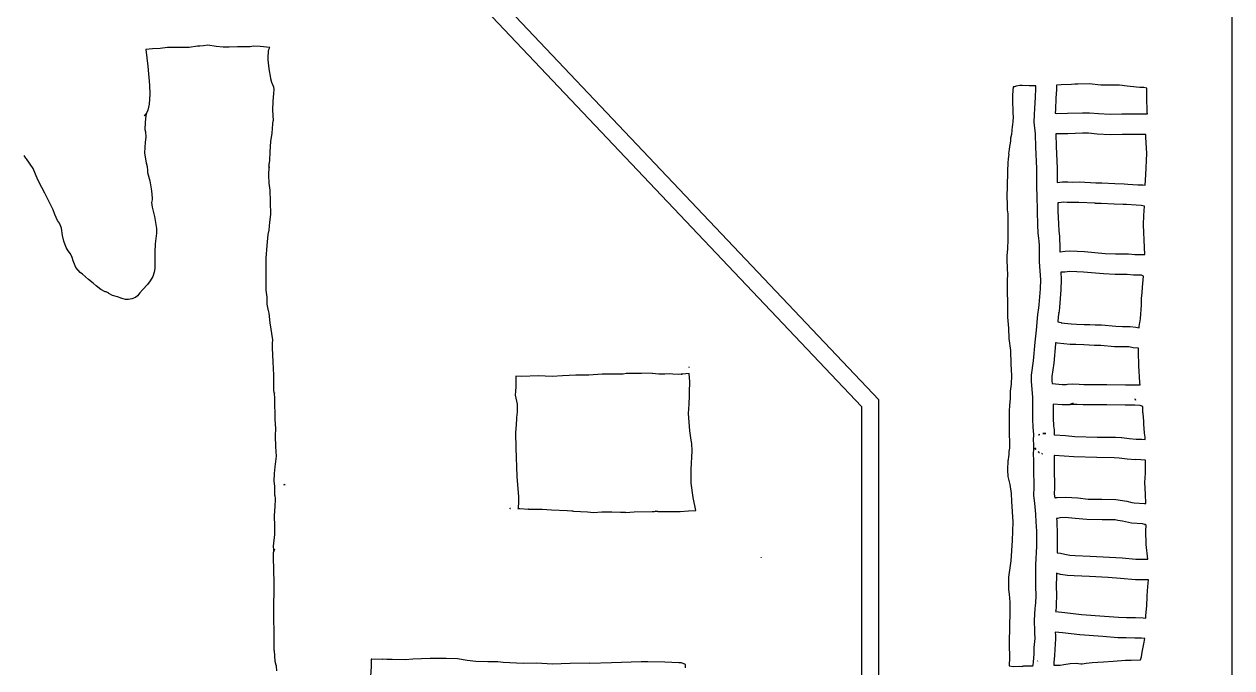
# Model space of a CAD drawing. Extents: x -1 to 629, y 2 to 3679.
# Drawn here: x 346.7 to 628.8, y 2002.9 to 2153.2 of the extents above; entities that cross this region are included whole.
import ezdxf

# ---------------------------------------------------------------- set-up
doc = ezdxf.new("R2010")
doc.units = 0

msp = doc.modelspace()

# ---------------------------------------------------------------- linework, layer by layer
at = {"layer": 'Calque 1'}
for p, q in [((258.504, 2363.48), (542.329, 2063.93)), ((546.329, 2065.53), (350.123, 2272.6)), ((628.826, 2272.6), (628.826, 1874.48)), ((376.684, 2147.48), (375.13884, 2147.297438)), ((375.139, 2147.3), (375.594083, 2143.40534)), ((378.454, 2147.55), (376.68394, 2147.481208)), ((380.227, 2147.76), (378.45429, 2147.543042)), ((385.288, 2147.81), (380.22653, 2147.759729)), ((387.172, 2148.08), (385.28817, 2147.812771)), ((387.5, 2148.08), (387.172, 2148.08)), ((387.757, 2148.1), (387.500354, 2148.084125)), ((388.572, 2148.18), (387.757084, 2148.092688)), ((389.62, 2148.32), (388.57225, 2148.182417)), ((391.572, 2148.05), (389.61938, 2148.317229)), ((393.168, 2147.91), (391.57256, 2148.050229)), ((394.596, 2147.89), (393.16725, 2147.911167)), ((396.573, 2147.95), (394.59656, 2147.894438)), ((399.523, 2147.96), (396.5729, 2147.949417)), ((400.29, 2148.09), (399.522709, 2147.957708)), ((401.827, 2148.06), (400.28977, 2148.094396)), ((404.058, 2147.78), (401.82757, 2148.055166)), ((403.746, 2146.44), (403.8095, 2146.971812)), ((403.809, 2146.97), (403.891021, 2147.348354)), ((403.891, 2147.35), (404.057687, 2147.786562)), ((403.732, 2145.22), (403.697604, 2145.667145)), ((403.698, 2145.66), (403.708583, 2145.927229)), ((403.939, 2142.78), (403.708813, 2144.93106)), ((403.709, 2145.93), (403.746042, 2146.435354)), ((403.709, 2144.93), (403.732813, 2145.218395)), ((403.709, 2144.93), (403.709, 2144.93)), ((375.594, 2143.4), (376.017333, 2139.01057)), ((404.344, 2140.65), (403.939188, 2142.77989)), ((376.017, 2139.01), (376.072562, 2136.9145)), ((404.542, 2139.62), (404.335625, 2140.474603)), ((404.336, 2140.47), (404.343937, 2140.641979)), ((405.008, 2138.55), (404.542334, 2139.62156)), ((405.077, 2137.98), (405.008208, 2138.548853)), ((577.741, 2138.6), (577.68, 2137.77)), ((578.019, 2138.62), (577.741, 2138.6)), ((578.23, 2138.67), (578.019, 2138.62)), ((578.278, 2138.69), (578.23, 2138.67)), ((578.426, 2138.73), (578.278, 2138.69)), ((579.265, 2138.95), (578.426, 2138.73)), ((579.842, 2138.94), (579.265, 2138.95)), ((579.852, 2138.94), (579.842, 2138.94)), ((579.855, 2138.94), (579.852, 2138.94)), ((579.852, 2138.94), (579.852, 2138.94)), ((579.852, 2138.94), (579.852, 2138.94)), ((579.852, 2138.94), (579.852, 2138.94)), ((581.506, 2138.87), (579.855, 2138.94)), ((579.855, 2138.94), (579.855, 2138.94)), ((583.046, 2138.84), (581.506, 2138.87)), ((583.056, 2138.19), (583.046, 2138.84)), ((588.941, 2139.05), (587.829, 2138.99)), ((587.829, 2138.99), (587.84, 2137.99)), ((591.354, 2139.13), (588.941, 2139.05)), ((592.142, 2139.2), (591.354, 2139.12)), ((591.354, 2139.12), (591.354, 2139.13)), ((591.354, 2139.13), (591.354, 2139.13)), ((592.88, 2139.21), (592.142, 2139.2)), ((592.883, 2139.21), (592.88, 2139.21)), ((592.88, 2139.21), (592.88, 2139.21)), ((592.88, 2139.21), (592.88, 2139.21)), ((592.88, 2139.21), (592.88, 2139.21)), ((592.88, 2139.21), (592.88, 2139.21)), ((592.88, 2139.21), (592.88, 2139.21)), ((592.88, 2139.21), (592.88, 2139.21)), ((592.88, 2139.21), (592.88, 2139.21)), ((592.886, 2139.21), (592.883, 2139.21)), ((592.883, 2139.21), (592.883, 2139.21)), ((592.883, 2139.21), (592.883, 2139.21)), ((592.883, 2139.21), (592.883, 2139.21)), ((595.531, 2139.28), (592.886, 2139.21)), ((592.886, 2139.21), (592.886, 2139.21)), ((592.886, 2139.21), (592.886, 2139.21)), ((592.886, 2139.21), (592.886, 2139.21)), ((598.182, 2139.02), (595.531, 2139.28)), ((602.598, 2139.04), (598.182, 2139.02)), ((602.596, 2139.03), (602.598, 2139.04)), ((604.392, 2138.8), (602.596, 2139.03)), ((605.054, 2138.66), (604.392, 2138.8)), ((607.334, 2138.48), (605.054, 2138.66)), ((376.073, 2136.92), (375.890438, 2134.53082)), ((404.862, 2135.24), (405.063083, 2137.05239)), ((405.063, 2137.05), (405.076229, 2137.978686)), ((577.68, 2137.77), (577.601, 2136.61)), ((577.601, 2136.61), (577.601, 2136.61)), ((577.601, 2136.61), (577.601, 2135.75)), ((577.601, 2135.75), (577.601, 2134.63)), ((582.818, 2133.59), (582.929, 2136.22)), ((582.929, 2136.22), (583.056, 2138.19)), ((587.71, 2135.96), (587.599, 2133.32)), ((587.84, 2137.99), (587.71, 2135.96)), ((607.861, 2138.47), (607.334, 2138.48)), ((607.334, 2138.48), (607.334, 2138.48)), ((607.334, 2138.48), (607.334, 2138.48)), ((607.334, 2138.48), (607.334, 2138.48)), ((607.334, 2138.48), (607.334, 2138.48)), ((608.25, 2138.45), (607.861, 2138.47)), ((608.983, 2138.31), (608.25, 2138.45)), ((608.956, 2136.28), (608.983, 2138.31)), ((609.07, 2132.68), (608.956, 2136.28)), ((375.61, 2133.19), (375.303084, 2132.47298)), ((375.89, 2134.53), (375.609542, 2133.19121)), ((404.809, 2133.18), (404.861917, 2135.23581)), ((404.936, 2130.75), (404.809, 2133.18152)), ((577.601, 2134.63), (577.619, 2134.44)), ((577.619, 2134.44), (577.664, 2133.79)), ((577.664, 2133.79), (577.672, 2132.46)), ((582.704, 2132.15), (582.818, 2133.59)), ((587.599, 2133.32), (587.538, 2132.44)), ((374.737, 2131.84), (374.715833, 2131.816188)), ((374.716, 2131.81), (374.734521, 2131.828521)), ((374.716, 2131.81), (374.716, 2131.81)), ((374.734, 2131.83), (374.736646, 2131.835292)), ((375.12, 2132.29), (374.736355, 2131.837563)), ((374.737, 2131.84), (375.091541, 2132.236875)), ((374.941, 2130.29), (374.930417, 2128.67604)), ((375.155, 2131.92), (374.940688, 2130.29017)), ((375.091, 2132.24), (375.120104, 2132.295562)), ((375.12, 2132.29), (375.12, 2132.29)), ((375.271, 2132.43), (375.154583, 2131.911417)), ((375.303, 2132.47), (375.27125, 2132.432958)), ((404.78, 2129.97), (404.893771, 2130.663207)), ((404.894, 2130.67), (404.936333, 2130.754667)), ((577.701, 2130.43), (577.609, 2129.83)), ((577.672, 2132.46), (577.749, 2131.62)), ((577.749, 2131.62), (577.701, 2130.43)), ((582.683, 2130.36), (582.704, 2132.15)), ((582.966, 2127.63), (582.683, 2130.36)), ((587.538, 2132.44), (587.943, 2132.42)), ((587.943, 2132.42), (590.412, 2132.45)), ((590.412, 2132.45), (593.92, 2132.55)), ((593.92, 2132.55), (595.566, 2132.55)), ((595.566, 2132.55), (595.568, 2132.55)), ((595.568, 2132.55), (597.714, 2132.35)), ((597.714, 2132.35), (600.416, 2132.22)), ((600.413, 2132.22), (603.098, 2132.29)), ((600.416, 2132.22), (600.413, 2132.22)), ((603.098, 2132.29), (605.408, 2132.28)), ((605.408, 2132.28), (607.903, 2132.27)), ((607.903, 2132.27), (607.906, 2132.27)), ((607.906, 2132.27), (609.097, 2132.32)), ((609.097, 2132.32), (609.07, 2132.68)), ((374.93, 2128.67), (375.043771, 2128.109084)), ((375.044, 2128.11), (375.128667, 2126.83471)), ((404.32, 2125.84), (404.626916, 2127.82702)), ((404.627, 2127.82), (404.780458, 2129.96841)), ((577.331, 2127.45), (577.148, 2126.64)), ((577.532, 2129.34), (577.331, 2127.45)), ((577.574, 2129.72), (577.532, 2129.34)), ((577.609, 2129.83), (577.574, 2129.72)), ((583.003, 2124.53), (582.966, 2127.63)), ((588.083, 2127.64), (587.745, 2127.63)), ((587.745, 2127.63), (587.745, 2127.63)), ((587.745, 2127.63), (587.784, 2124.66)), ((590.515, 2127.66), (588.083, 2127.64)), ((588.083, 2127.64), (588.083, 2127.64)), ((593.962, 2127.76), (590.515, 2127.66)), ((595.309, 2127.76), (593.962, 2127.76)), ((593.962, 2127.76), (593.962, 2127.76)), ((593.962, 2127.76), (593.962, 2127.76)), ((597.331, 2127.58), (595.309, 2127.77)), ((595.309, 2127.77), (595.309, 2127.76)), ((600.376, 2127.43), (597.331, 2127.58)), ((603.18, 2127.5), (600.376, 2127.43)), ((605.345, 2127.49), (603.18, 2127.5)), ((608.001, 2127.48), (605.345, 2127.49)), ((608.763, 2127.48), (608.001, 2127.48)), ((608.001, 2127.48), (608.001, 2127.48)), ((608.753, 2126.89), (608.763, 2127.48)), ((374.967, 2125.72), (374.787084, 2123.23027)), ((375.128, 2126.84), (374.966604, 2125.72081)), ((404.172, 2123.46), (404.320166, 2125.8386)), ((576.894, 2124.68), (576.794, 2123.94)), ((576.902, 2124.71), (576.894, 2124.68)), ((576.979, 2125.07), (576.902, 2124.71)), ((577.095, 2125.96), (576.979, 2125.07)), ((577.148, 2126.64), (577.095, 2125.96)), ((583.265, 2119.57), (583.003, 2124.53)), ((587.784, 2124.66), (588.049, 2119.64)), ((608.988, 2123.02), (608.753, 2126.89)), ((347.128, 2121.92), (346.702021, 2122.594687)), ((347.244, 2121.82), (347.127583, 2121.928479)), ((348.834, 2119.51), (347.24386, 2121.81716)), ((374.787, 2123.23), (375.15477, 2121.28267)), ((404.095, 2121.42), (404.171729, 2123.46258)), ((576.606, 2121.77), (576.481, 2120.88)), ((576.566, 2122.23), (576.566, 2122.23)), ((576.566, 2122.23), (576.566, 2122.23)), ((576.566, 2122.23), (576.566, 2122.23)), ((576.566, 2122.23), (576.566, 2122.23)), ((576.566, 2122.23), (576.566, 2122.23)), ((576.566, 2122.23), (576.566, 2122.23)), ((576.566, 2122.23), (576.566, 2122.23)), ((576.577, 2122.24), (576.577, 2122.24)), ((576.577, 2122.24), (576.577, 2122.24)), ((576.577, 2122.24), (576.577, 2122.24)), ((576.577, 2122.24), (576.577, 2122.24)), ((576.587, 2122.26), (576.587, 2122.26)), ((576.587, 2122.26), (576.587, 2122.26)), ((576.587, 2122.26), (576.587, 2122.26)), ((576.698, 2122.87), (576.606, 2121.77)), ((576.794, 2123.94), (576.688, 2123.03)), ((576.688, 2123.03), (576.698, 2122.87)), ((608.718, 2118.06), (608.988, 2123.02)), ((349.887, 2116.87), (348.83396, 2119.50525)), ((375.155, 2121.28), (375.226437, 2120.867251)), ((375.226, 2120.87), (375.432375, 2120.007459)), ((375.433, 2120), (375.541479, 2119.052793)), ((375.541, 2119.06), (375.511896, 2118.726625)), ((403.873, 2117.98), (403.90475, 2119.92469)), ((403.904, 2120.08), (403.896063, 2120.072063)), ((403.897, 2120.07), (403.918167, 2120.339875)), ((403.904, 2119.93), (403.904, 2120.08)), ((403.912, 2119.84), (403.914646, 2119.842646)), ((403.936, 2119.69), (403.912187, 2119.843458)), ((403.915, 2119.84), (403.915, 2119.81)), ((403.915, 2119.81), (403.936167, 2119.690938)), ((403.918, 2120.34), (403.976208, 2120.670729)), ((403.936, 2119.69), (403.936, 2119.69)), ((403.976, 2120.67), (404.047437, 2120.831396)), ((404.047, 2120.83), (404.094625, 2121.414728)), ((576.405, 2118.95), (576.309, 2115.24)), ((576.481, 2120.88), (576.405, 2118.95)), ((583.249, 2114.9), (583.265, 2119.57)), ((588.049, 2119.64), (588.03, 2116.31)), ((350.805, 2115.11), (349.886897, 2116.87741)), ((375.512, 2118.72), (375.546396, 2118.582417)), ((375.546, 2118.59), (376.048708, 2116.65325)), ((376.049, 2116.65), (376.464395, 2114.3005)), ((403.976, 2116.09), (403.872813, 2117.98177)), ((404.177, 2114.51), (403.975917, 2116.08956)), ((588.03, 2116.31), (589.229, 2116.46)), ((589.229, 2116.46), (589.229, 2116.46)), ((589.229, 2116.46), (590.496, 2116.4)), ((590.496, 2116.4), (591.695, 2116.38)), ((591.695, 2116.38), (593.235, 2116.4)), ((593.235, 2116.4), (597.045, 2116.2)), ((597.045, 2116.2), (598.484, 2116.17)), ((598.484, 2116.17), (601.522, 2116.01)), ((601.522, 2116.01), (603.662, 2115.97)), ((603.662, 2115.97), (604.509, 2115.9)), ((608.594, 2115.62), (608.718, 2118.06)), ((351.57, 2113.81), (350.805355, 2115.1091)), ((353.501, 2109.89), (351.56954, 2113.80583)), ((376.465, 2114.3), (376.599937, 2112.59873)), ((404.238, 2111.87), (404.177146, 2114.51583)), ((576.309, 2115.24), (576.235, 2113.18)), ((576.235, 2113.18), (576.246, 2113.18)), ((576.246, 2113.18), (576.256, 2112.58)), ((583.337, 2113.38), (583.249, 2114.9)), ((583.387, 2109.47), (583.337, 2113.38)), ((604.509, 2115.9), (604.509, 2115.9)), ((604.509, 2115.9), (606.882, 2115.74)), ((606.882, 2115.74), (608.049, 2115.69)), ((608.049, 2115.69), (608.591, 2115.62)), ((608.591, 2115.62), (608.594, 2115.62)), ((376.589, 2112.2), (376.456708, 2111.631147)), ((376.457, 2111.63), (376.607812, 2110.54521)), ((376.6, 2112.6), (376.589417, 2112.203125)), ((376.607, 2110.55), (377.125583, 2108.2984)), ((404.338, 2108.76), (404.237458, 2111.86356)), ((576.256, 2112.58), (576.323, 2111.57)), ((576.323, 2111.57), (576.346, 2110.67)), ((576.346, 2110.67), (576.333, 2110.53)), ((576.333, 2110.53), (576.378, 2109.88)), ((588.443, 2111.52), (588.142, 2111.49)), ((588.142, 2111.49), (588.142, 2111.49)), ((588.142, 2111.49), (588.165, 2109.61)), ((589.464, 2111.67), (588.443, 2111.52)), ((590.34, 2111.61), (589.464, 2111.67)), ((591.695, 2111.58), (590.34, 2111.61)), ((590.34, 2111.61), (590.34, 2111.61)), ((593.095, 2111.61), (591.695, 2111.58)), ((596.886, 2111.41), (593.095, 2111.61)), ((596.886, 2111.4), (596.886, 2111.41)), ((598.32, 2111.38), (596.886, 2111.4)), ((601.305, 2111.21), (598.32, 2111.38)), ((603.45, 2111.17), (601.305, 2111.21)), ((604.183, 2111.11), (603.45, 2111.17)), ((603.45, 2111.17), (603.45, 2111.17)), ((606.488, 2110.97), (604.183, 2111.11)), ((604.183, 2111.11), (604.183, 2111.11)), ((607.649, 2110.91), (606.488, 2110.97)), ((608.446, 2110.78), (607.649, 2110.91)), ((608.242, 2108.57), (608.446, 2110.78)), ((353.84, 2108.81), (353.501334, 2109.8895)), ((354.47, 2107.39), (353.840292, 2108.81081)), ((377.126, 2108.3), (377.596958, 2105.55627)), ((404.098, 2106.99), (404.338771, 2108.76271)), ((576.378, 2109.88), (576.458, 2108.96)), ((576.458, 2108.96), (576.495, 2105.4)), ((583.533, 2106.4), (583.387, 2109.47)), ((588.165, 2109.61), (588.308, 2106.65)), ((608.213, 2106.39), (608.242, 2108.57)), ((354.967, 2106.78), (354.469584, 2107.391187)), ((355.42, 2105.57), (354.967563, 2106.77914)), ((355.658, 2103.87), (355.419875, 2105.57391)), ((377.597, 2105.55), (377.623458, 2104.43081)), ((403.711, 2104.16), (403.946479, 2105.112499)), ((403.947, 2105.11), (404.097812, 2106.99119)), ((576.495, 2105.4), (576.495, 2102.99)), ((583.609, 2104.45), (583.533, 2106.4)), ((588.308, 2106.65), (588.372, 2104.88)), ((588.372, 2104.88), (588.53, 2103.77)), ((608.387, 2101.08), (608.213, 2106.39)), ((355.936, 2102.6), (355.658188, 2103.86471)), ((356.528, 2101.13), (355.935334, 2102.59844)), ((377.303, 2101.93), (377.194521, 2099.99854)), ((377.623, 2104.43), (377.302855, 2101.93498)), ((377.623, 2104.43), (377.623, 2104.43)), ((403.494, 2101.57), (403.710958, 2104.15498)), ((576.495, 2102.99), (576.394, 2100.76)), ((583.609, 2104.44), (583.609, 2104.45)), ((583.773, 2103.28), (583.609, 2104.44)), ((583.808, 2102.48), (583.773, 2103.28)), ((583.874, 2101.62), (583.808, 2102.48)), ((588.53, 2103.77), (588.581, 2102.78)), ((588.581, 2102.78), (588.652, 2101.82)), ((356.967, 2100.32), (356.527792, 2101.129624)), ((357.499, 2099.6), (356.967188, 2100.319666)), ((357.883, 2098.76), (357.499355, 2099.609311)), ((377.195, 2100), (377.253208, 2097.73252)), ((403.275, 2098.58), (403.494604, 2101.56714)), ((576.394, 2100.76), (576.256, 2099.11)), ((576.256, 2099.11), (576.299, 2098.03)), ((583.908, 2097.78), (583.874, 2101.62)), ((588.652, 2101.82), (588.665, 2100.03)), ((588.665, 2100.03), (588.716, 2100.05)), ((588.716, 2100.05), (589.885, 2100.23)), ((589.885, 2100.23), (590.943, 2100.28)), ((590.943, 2100.28), (592.703, 2100.21)), ((592.703, 2100.21), (594.391, 2100.17)), ((594.391, 2100.17), (594.391, 2100.18)), ((594.391, 2100.18), (599.241, 2099.72)), ((599.241, 2099.72), (601.614, 2099.62)), ((601.614, 2099.62), (604.659, 2099.6)), ((604.659, 2099.6), (606.168, 2099.44)), ((606.168, 2099.44), (606.321, 2099.44)), ((606.316, 2099.43), (608.345, 2099.48)), ((606.321, 2099.44), (606.316, 2099.43)), ((608.345, 2099.48), (608.345, 2099.48)), ((608.345, 2099.48), (608.348, 2099.48)), ((608.348, 2099.48), (608.501, 2099.48)), ((608.501, 2099.48), (608.387, 2101.08)), ((358.113, 2097.95), (357.882813, 2098.751686)), ((358.793, 2096.45), (358.113022, 2097.95283)), ((359.754, 2095.28), (358.793564, 2096.44946)), ((377.253, 2097.73), (377.229187, 2096.16631)), ((403.248, 2091.11), (403.274458, 2098.57918)), ((576.299, 2098.03), (576.309, 2096.45)), ((576.309, 2096.45), (576.394, 2094.53)), ((584.194, 2093.58), (583.908, 2097.78)), ((360.317, 2094.84), (359.753438, 2095.284499)), ((361.719, 2093.64), (360.31671, 2094.83327)), ((362.815, 2092.76), (361.71963, 2093.638416)), ((376.74, 2094.36), (376.142042, 2093.29902)), ((377.076, 2095.3), (376.73998, 2094.358085)), ((377.229, 2096.17), (377.075542, 2095.304814)), ((576.341, 2093.68), (576.331, 2090.9)), ((576.394, 2094.53), (576.341, 2093.68)), ((584.12, 2091.42), (584.194, 2093.58)), ((589.774, 2095.37), (588.882, 2095.34)), ((588.882, 2095.34), (588.975, 2093.61)), ((588.975, 2093.61), (588.896, 2091.23)), ((590.936, 2095.46), (589.774, 2095.37)), ((592.589, 2095.42), (590.936, 2095.46)), ((592.592, 2095.41), (592.589, 2095.42)), ((594.134, 2095.37), (592.592, 2095.41)), ((598.857, 2094.92), (594.134, 2095.37)), ((601.553, 2094.81), (598.857, 2094.92)), ((604.376, 2094.8), (601.553, 2094.81)), ((605.842, 2094.65), (604.376, 2094.81)), ((604.376, 2094.81), (604.376, 2094.8)), ((607.718, 2094.67), (605.842, 2094.65)), ((605.842, 2094.65), (605.842, 2094.65)), ((608.205, 2094.43), (607.718, 2094.67)), ((607.967, 2091.8), (608.205, 2094.43)), ((363.5, 2092.11), (362.81473, 2092.766166)), ((364.63, 2091.26), (363.50023, 2092.111957)), ((365.611, 2090.78), (364.629397, 2091.258895)), ((365.887, 2090.72), (365.611834, 2090.778208)), ((366.49, 2090.41), (365.886751, 2090.722208)), ((374.396, 2091.28), (373.721313, 2090.470376)), ((375.496, 2092.46), (374.39533, 2091.27731)), ((376.142, 2093.3), (375.496417, 2092.45598)), ((403.436, 2089.49), (403.248146, 2091.10925)), ((576.331, 2090.9), (576.444, 2088.16)), ((583.831, 2087.73), (584.12, 2091.42)), ((588.896, 2091.23), (588.573, 2087.13)), ((607.874, 2090.47), (607.967, 2091.8)), ((366.381, 2090.45), (366.489479, 2090.410313)), ((366.477, 2090.34), (366.38175, 2090.443187)), ((367.355, 2089.88), (366.476584, 2090.34302)), ((368.527, 2089.56), (367.3549, 2089.8775)), ((369.326, 2089.24), (368.526959, 2089.565437)), ((370.363, 2088.96), (369.32583, 2089.240458)), ((371.062, 2088.94), (370.363501, 2088.961167)), ((371.869, 2089.1), (371.062022, 2088.94125)), ((372.731, 2089.45), (371.868459, 2089.092813)), ((373.218, 2089.81), (372.731167, 2089.452813)), ((373.721, 2090.47), (373.218292, 2089.813834)), ((403.489, 2087.84), (403.436083, 2089.49364)), ((403.748, 2086.34), (403.488709, 2087.83754)), ((576.444, 2088.16), (576.397, 2084.85)), ((583.736, 2087.02), (583.831, 2087.73)), ((607.689, 2087.62), (607.742, 2089.16)), ((607.742, 2089.16), (607.874, 2090.47)), ((403.955, 2085.74), (403.748625, 2086.343249)), ((404.14, 2083.5), (403.954792, 2085.74366)), ((583.162, 2081.79), (583.527, 2085.42)), ((583.527, 2085.42), (583.736, 2087.02)), ((588.282, 2084.92), (588.16, 2083.73)), ((588.388, 2085.88), (588.282, 2084.92)), ((588.451, 2086.26), (588.377, 2085.89)), ((588.377, 2085.89), (588.396, 2085.96)), ((588.396, 2085.96), (588.388, 2085.88)), ((588.573, 2087.13), (588.451, 2086.26)), ((607.493, 2084.48), (607.689, 2087.62)), ((404.77, 2079.51), (404.140292, 2083.49727)), ((576.397, 2084.85), (576.672, 2082.28)), ((576.672, 2082.28), (576.762, 2079.81)), ((588.16, 2083.73), (588.938, 2083.59)), ((589.031, 2083.53), (588.925, 2083.52)), ((588.925, 2083.52), (591.28, 2083.24)), ((588.938, 2083.59), (589.031, 2083.53)), ((591.28, 2083.24), (591.282, 2083.24)), ((591.282, 2083.24), (592.547, 2083.21)), ((592.547, 2083.21), (594.359, 2083.13)), ((594.359, 2083.13), (594.359, 2083.13)), ((594.359, 2083.13), (595.685, 2083.12)), ((595.685, 2083.12), (595.685, 2083.12)), ((595.685, 2083.12), (596.912, 2083.03)), ((596.912, 2083.03), (596.912, 2083.04)), ((596.912, 2083.04), (598.399, 2083.01)), ((598.399, 2083.01), (601.757, 2082.69)), ((601.757, 2082.69), (603.3, 2082.68)), ((603.3, 2082.68), (605.078, 2082.65)), ((605.078, 2082.65), (606.363, 2082.46)), ((606.363, 2082.46), (607.141, 2082.37)), ((607.141, 2082.37), (607.168, 2082.62)), ((607.141, 2082.37), (607.141, 2082.37)), ((607.168, 2082.62), (607.34, 2083.6)), ((607.34, 2083.6), (607.427, 2083.87)), ((607.427, 2083.87), (607.493, 2084.48)), ((404.754, 2078.69), (404.769875, 2079.512853)), ((576.762, 2079.81), (577.095, 2077.03)), ((582.86, 2079.02), (583.162, 2081.79)), ((404.836, 2074.41), (404.716938, 2077.66702)), ((404.717, 2077.67), (404.754042, 2078.68864)), ((577.095, 2077.03), (577.225, 2073.85)), ((582.482, 2074.62), (582.86, 2079.02)), ((587.62, 2078.6), (587.234, 2074.1)), ((587.644, 2078.82), (587.62, 2078.6)), ((587.755, 2078.85), (587.644, 2078.82)), ((588.067, 2078.79), (587.755, 2078.85)), ((591.052, 2078.45), (588.067, 2078.79)), ((592.372, 2078.42), (591.052, 2078.45)), ((592.372, 2078.41), (592.372, 2078.42)), ((594.216, 2078.33), (592.372, 2078.41)), ((595.508, 2078.32), (594.216, 2078.33)), ((596.711, 2078.24), (595.508, 2078.32)), ((595.508, 2078.32), (595.508, 2078.32)), ((598.201, 2078.21), (596.711, 2078.24)), ((596.711, 2078.24), (596.711, 2078.24)), ((601.424, 2077.9), (598.201, 2078.21)), ((603.302, 2077.88), (601.424, 2077.9)), ((604.723, 2077.86), (603.302, 2077.88)), ((605.747, 2077.7), (604.723, 2077.86)), ((607.009, 2077.56), (605.747, 2077.7)), ((605.747, 2077.7), (605.747, 2077.7)), ((607.041, 2076.72), (607.009, 2077.56)), ((607.059, 2073.43), (607.041, 2076.72)), ((405.058, 2071.3), (404.83575, 2074.4062)), ((577.225, 2073.85), (577.378, 2071.19)), ((582.032, 2071.3), (582.482, 2074.62)), ((587.234, 2074.1), (586.8, 2070.96)), ((405, 2069.92), (405.058208, 2071.30641)), ((461.597, 2071.06), (461.530854, 2069.87202)), ((462.989, 2070.98), (461.59729, 2071.059375)), ((466.785, 2071.09), (462.98823, 2070.976229)), ((470.034, 2070.99), (466.78492, 2071.095833)), ((472.474, 2071.1), (470.03454, 2070.991521)), ((475.559, 2071.25), (472.47396, 2071.096542)), ((476.519, 2071.32), (475.558564, 2071.248563)), ((478.602, 2071.32), (476.519, 2071.32)), ((481.742, 2071.55), (478.6014, 2071.319813)), ((484.676, 2071.49), (481.74177, 2071.550854)), ((486.629, 2071.55), (484.67638, 2071.491792)), ((487.333, 2071.65), (486.629209, 2071.552104)), ((488.214, 2071.65), (487.333, 2071.65)), ((490.881, 2071.64), (488.214, 2071.647937)), ((493.413, 2071.71), (490.88094, 2071.635917)), ((495, 2071.55), (493.4125, 2071.703458)), ((493.413, 2071.7), (493.413, 2071.71)), ((496.379, 2071.51), (495.00052, 2071.547042)), ((497.466, 2071.59), (496.37856, 2071.510625)), ((498.276, 2071.48), (497.466376, 2071.585833)), ((499.657, 2071.43), (498.27588, 2071.485562)), ((500.313, 2071.48), (499.656834, 2071.424438)), ((500.21, 2071.54), (500.199, 2071.54)), ((500.199, 2071.54), (500.213, 2071.54)), ((500.213, 2071.54), (500.21, 2071.54)), ((500.213, 2071.54), (500.213, 2071.54)), ((500.281, 2071.55), (500.2175, 2071.542063)), ((500.218, 2071.54), (500.358229, 2071.547937)), ((500.35, 2071.55), (500.281, 2071.55)), ((500.594, 2071.54), (500.313542, 2071.487083)), ((500.358, 2071.55), (500.348, 2071.55)), ((500.348, 2071.55), (500.35, 2071.55)), ((501.308, 2071.57), (500.593626, 2071.540896)), ((502.07, 2071.64), (501.308001, 2071.565917)), ((502.022, 2073.13), (501.974375, 2073.182917)), ((501.975, 2073.18), (502.012042, 2073.095333)), ((501.975, 2073.18), (501.975, 2073.18)), ((502.012, 2073.1), (502.022583, 2073.13175)), ((502.224, 2069.7), (502.070542, 2071.63675)), ((577.378, 2071.19), (577.262, 2069.21)), ((582.003, 2069.8), (582.032, 2071.3)), ((586.8, 2070.96), (586.784, 2070.48)), ((607.361, 2069.59), (607.059, 2073.43)), ((405.016, 2067.85), (405.000125, 2069.91375)), ((461.565, 2068.46), (461.459167, 2067.602751)), ((461.531, 2069.87), (461.565396, 2068.46242)), ((502.149, 2068.02), (502.236312, 2068.998957)), ((502.149, 2066.41), (502.149, 2068.02)), ((502.237, 2069), (502.223771, 2069.706437)), ((577.262, 2069.21), (577.071, 2067.54)), ((582.3, 2066.11), (582.003, 2069.8)), ((582.003, 2069.8), (582.003, 2069.8)), ((586.784, 2070.48), (586.784, 2070.48)), ((586.784, 2070.48), (586.797, 2069.97)), ((586.797, 2069.97), (586.845, 2069.33)), ((586.845, 2069.33), (589.213, 2069.12)), ((589.213, 2069.12), (590.158, 2069.13)), ((590.158, 2069.13), (590.467, 2069.2)), ((590.467, 2069.2), (591.629, 2069.25)), ((591.629, 2069.25), (593.198, 2069.21)), ((593.198, 2069.21), (594.24, 2069.14)), ((594.24, 2069.14), (599.622, 2069.11)), ((599.622, 2069.11), (603.948, 2069.04)), ((603.948, 2069.04), (603.95, 2069.04)), ((603.95, 2069.04), (606.133, 2069.03)), ((606.133, 2069.03), (607.07, 2069.02)), ((607.07, 2069.02), (607.276, 2069.02)), ((607.07, 2069.02), (607.07, 2069.02)), ((607.276, 2069.02), (607.387, 2069.04)), ((607.387, 2069.04), (607.361, 2069.59)), ((405.119, 2067.15), (405.015813, 2067.856437)), ((405.153, 2067.05), (405.118604, 2067.14525)), ((405.164, 2067.12), (405.153417, 2067.048563)), ((405.249, 2065.72), (405.164333, 2067.12494)), ((405.32, 2060.96), (405.248563, 2065.71985)), ((461.427, 2066.58), (461.834458, 2064.49773)), ((461.462, 2067.58), (461.427604, 2066.587814)), ((461.459, 2067.61), (461.459, 2067.6)), ((461.459, 2067.6), (461.461646, 2067.581479)), ((502.083, 2064.53), (502.149146, 2066.41648)), ((546.329, 1874.48), (546.329, 2065.53)), ((577.037, 2065.87), (576.897, 2064.17)), ((577.071, 2067.54), (577.037, 2065.87)), ((582.3, 2062.59), (582.3, 2066.11)), ((606.221, 2065.76), (606.194, 2065.7)), ((606.194, 2065.7), (606.194, 2065.7)), ((606.194, 2065.7), (606.205, 2065.65)), ((606.205, 2065.65), (606.345, 2065.46)), ((606.231, 2065.72), (606.221, 2065.76)), ((606.34, 2065.47), (606.231, 2065.72)), ((606.345, 2065.46), (606.34, 2065.47)), ((461.867, 2062.67), (461.716188, 2061.4)), ((461.835, 2064.5), (461.86675, 2062.66379)), ((501.922, 2062.34), (502.083396, 2064.52281)), ((502.176, 2058.3), (501.922, 2062.34547)), ((542.329, 2063.93), (542.329, 1872.95)), ((576.833, 2062.94), (576.817, 2060.63)), ((576.897, 2064.17), (576.833, 2062.94)), ((582.3, 2061.03), (582.3, 2062.59)), ((587.083, 2062.54), (587.073, 2061.81)), ((589.216, 2064.33), (587.083, 2064.48)), ((587.083, 2064.48), (587.083, 2062.54)), ((590.441, 2064.34), (589.216, 2064.33)), ((590.92, 2064.39), (590.441, 2064.34)), ((590.986, 2064.42), (590.92, 2064.39)), ((591.748, 2064.45), (590.986, 2064.42)), ((591.75, 2064.75), (591.012, 2064.44)), ((591.012, 2064.44), (591.047, 2064.44)), ((591.047, 2064.44), (591.306, 2064.51)), ((591.047, 2064.44), (591.047, 2064.44)), ((591.306, 2064.51), (591.75, 2064.75)), ((592.677, 2064.45), (591.748, 2064.45)), ((594.084, 2064.35), (592.677, 2064.45)), ((599.59, 2064.32), (594.084, 2064.35)), ((603.884, 2064.25), (599.59, 2064.32)), ((606.138, 2064.24), (603.884, 2064.25)), ((603.884, 2064.25), (603.884, 2064.25)), ((607.435, 2064.23), (606.138, 2064.24)), ((608.004, 2064), (607.435, 2064.23)), ((608.07, 2062.45), (608.004, 2064)), ((608.081, 2062.39), (608.07, 2062.45)), ((608.229, 2060.5), (608.081, 2062.39)), ((405.513, 2058.84), (405.319854, 2060.95666)), ((461.66, 2059.76), (461.466854, 2057.8259)), ((461.729, 2061.08), (461.660208, 2059.75973)), ((461.716, 2061.4), (461.729229, 2061.259771)), ((461.729, 2061.26), (461.729, 2061.08)), ((576.817, 2060.63), (576.799, 2057.97)), ((582.413, 2059.12), (582.3, 2061.03)), ((587.073, 2061.81), (587.083, 2061.82)), ((587.083, 2061.82), (587.083, 2061.26)), ((587.083, 2061.26), (587.189, 2059.47)), ((608.26, 2059.77), (608.229, 2060.5)), ((608.26, 2059.74), (608.26, 2059.77)), ((608.311, 2058.91), (608.26, 2059.74)), ((405.521, 2054.51), (405.388709, 2057.08968)), ((405.389, 2057.09), (405.513354, 2058.84154)), ((461.467, 2057.82), (461.575479, 2054.33809)), ((502.485, 2056.11), (502.175438, 2058.29546)), ((576.799, 2057.97), (576.868, 2055.15)), ((582.503, 2058.27), (582.413, 2059.12)), ((582.546, 2057.42), (582.503, 2058.27)), ((582.527, 2056.12), (582.546, 2057.42)), ((583.935, 2057.45), (583.697, 2057.38)), ((583.697, 2057.38), (583.697, 2057.38)), ((583.697, 2057.38), (583.723, 2057.37)), ((583.723, 2057.37), (583.89, 2057.43)), ((583.723, 2057.37), (583.723, 2057.37)), ((583.89, 2057.43), (583.935, 2057.45)), ((583.943, 2057.45), (583.966, 2057.46)), ((583.966, 2057.46), (583.943, 2057.45)), ((583.943, 2057.45), (583.943, 2057.45)), ((585.292, 2057.67), (584.662, 2057.67)), ((584.662, 2057.67), (585.334, 2057.65)), ((585.334, 2057.65), (585.292, 2057.67)), ((585.334, 2057.65), (585.334, 2057.65)), ((587.189, 2059.47), (587.287, 2058.53)), ((587.287, 2058.53), (587.303, 2057.29)), ((587.303, 2057.29), (587.414, 2057.31)), ((587.414, 2057.31), (589.941, 2057.17)), ((589.941, 2057.17), (592.158, 2056.97)), ((592.158, 2056.97), (597.381, 2056.83)), ((597.381, 2056.83), (601.611, 2056.8)), ((601.611, 2056.8), (601.611, 2056.8)), ((601.611, 2056.8), (603.024, 2056.7)), ((603.024, 2056.7), (603.141, 2056.69)), ((603.141, 2056.69), (604.818, 2056.47)), ((608.385, 2057.7), (608.311, 2058.91)), ((608.549, 2056.78), (608.385, 2057.7)), ((608.578, 2056.59), (608.549, 2056.78)), ((405.653, 2052.33), (405.520708, 2054.50752)), ((461.576, 2054.34), (461.811479, 2047.65134)), ((502.663, 2055.35), (502.485729, 2056.114645)), ((502.763, 2053.61), (502.662458, 2055.34831)), ((576.857, 2054.25), (576.746, 2053.43)), ((576.868, 2055.14), (576.857, 2054.25)), ((576.868, 2055.15), (576.868, 2055.14)), ((582.509, 2052.65), (582.569, 2054.2)), ((582.577, 2055.15), (582.527, 2056.12)), ((582.569, 2054.2), (582.588, 2054.94)), ((582.588, 2054.94), (582.577, 2055.15)), ((582.815, 2054.28), (582.815, 2054.29)), ((582.815, 2054.29), (582.815, 2054.28)), ((583.04, 2053.9), (582.815, 2054.28)), ((582.815, 2054.28), (582.855, 2054.17)), ((582.815, 2054.28), (582.815, 2054.28)), ((582.855, 2054.17), (583.04, 2053.9)), ((583.04, 2053.9), (583.04, 2053.9)), ((604.818, 2056.47), (606.488, 2056.34)), ((606.488, 2056.34), (607.768, 2056.33)), ((607.768, 2056.33), (607.768, 2056.33)), ((607.768, 2056.33), (608.604, 2056.27)), ((608.607, 2056.28), (608.578, 2056.59)), ((608.604, 2056.27), (608.607, 2056.28)), ((405.341, 2049.84), (405.653208, 2052.33237)), ((502.552, 2049.23), (502.763666, 2053.61149)), ((576.513, 2051.25), (576.479, 2050.6)), ((576.548, 2051.53), (576.513, 2051.3)), ((576.513, 2051.3), (576.513, 2051.25)), ((576.677, 2052.28), (576.548, 2051.53)), ((576.704, 2052.64), (576.677, 2052.28)), ((576.677, 2052.28), (576.677, 2052.28)), ((576.72, 2052.98), (576.704, 2052.64)), ((576.735, 2053.32), (576.72, 2052.98)), ((576.746, 2053.43), (576.735, 2053.32)), ((582.535, 2051.55), (582.509, 2052.65)), ((582.561, 2050.65), (582.535, 2051.55)), ((583.866, 2053.19), (583.577, 2053.37)), ((583.577, 2053.37), (583.72, 2053.25)), ((583.72, 2053.25), (583.866, 2053.19)), ((583.866, 2053.19), (583.866, 2053.19)), ((584.591, 2052.93), (584.403, 2052.98)), ((584.403, 2052.98), (584.535, 2052.93)), ((584.403, 2052.98), (584.403, 2052.98)), ((584.403, 2052.98), (584.403, 2052.98)), ((584.403, 2052.98), (584.403, 2052.98)), ((584.403, 2052.98), (584.403, 2052.98)), ((584.535, 2052.93), (584.588, 2052.93)), ((584.588, 2052.93), (584.591, 2052.93)), ((587.393, 2052.51), (587.292, 2052.52)), ((587.292, 2052.52), (587.292, 2052.52)), ((587.292, 2052.52), (587.313, 2051.69)), ((587.313, 2051.69), (587.343, 2050.78)), ((591.885, 2052.18), (587.393, 2052.51)), ((597.307, 2052.02), (591.885, 2052.18)), ((601.373, 2052), (597.307, 2052.02)), ((601.373, 2051.99), (601.373, 2052)), ((602.527, 2051.92), (601.373, 2051.99)), ((604.339, 2051.68), (602.527, 2051.92)), ((606.326, 2051.54), (604.339, 2051.68)), ((607.578, 2051.53), (606.326, 2051.55)), ((606.326, 2051.55), (606.326, 2051.54)), ((608.522, 2051.44), (607.578, 2051.53)), ((608.562, 2051.44), (608.522, 2051.44)), ((608.644, 2051.43), (608.562, 2051.44)), ((608.631, 2048.37), (608.644, 2051.43)), ((405.1, 2046.52), (405.147625, 2048.29006)), ((405.148, 2048.29), (405.341146, 2049.83781)), ((502.496, 2046.06), (502.551562, 2049.2297)), ((576.479, 2050.6), (576.394, 2049.94)), ((576.394, 2049.94), (576.407, 2049.1)), ((576.407, 2049.1), (576.516, 2047.59)), ((582.572, 2047.99), (582.561, 2050.65)), ((587.343, 2050.78), (587.35, 2048.08)), ((608.536, 2046.19), (608.631, 2048.37)), ((405.267, 2045.36), (405.100313, 2046.51887)), ((407.529, 2045.73), (407.325271, 2045.692958)), ((407.326, 2045.7), (407.6435, 2045.715875)), ((407.529, 2045.73), (407.529, 2045.73)), ((407.643, 2045.71), (407.529229, 2045.731167)), ((461.811, 2047.65), (462.189354, 2042.85311)), ((502.962, 2042.68), (502.496334, 2046.05343)), ((576.516, 2047.59), (576.992, 2045.72)), ((576.992, 2045.72), (577.241, 2043.62)), ((582.622, 2046.57), (582.572, 2047.99)), ((582.612, 2045.23), (582.622, 2046.57)), ((587.35, 2048.08), (587.403, 2046.64)), ((587.403, 2046.64), (587.393, 2045.05)), ((608.66, 2043.52), (608.536, 2046.19)), ((405.283, 2043.29), (405.245958, 2044.53089)), ((405.246, 2044.53), (405.267167, 2045.363436)), ((405.304, 2043.06), (405.282833, 2043.295479)), ((405.421, 2042.55), (405.304583, 2043.057999)), ((462.189, 2042.86), (462.207521, 2041.65086)), ((503.613, 2039.68), (502.962126, 2042.68831)), ((577.241, 2043.62), (577.341, 2041.78)), ((582.572, 2043.22), (582.612, 2045.23)), ((582.813, 2041.39), (582.572, 2043.22)), ((587.393, 2045.05), (587.348, 2043.49)), ((587.348, 2043.49), (587.467, 2042.62)), ((587.467, 2042.62), (587.552, 2042.64)), ((587.552, 2042.64), (587.724, 2042.68)), ((587.724, 2042.68), (587.795, 2042.69)), ((587.795, 2042.69), (588.007, 2042.73)), ((588.007, 2042.73), (588.009, 2042.73)), ((588.009, 2042.73), (590.007, 2042.82)), ((590.007, 2042.82), (592.822, 2042.6)), ((592.822, 2042.6), (595.227, 2042.34)), ((608.763, 2041.3), (608.66, 2043.52)), ((405.172, 2038.47), (405.333396, 2040.69514)), ((405.333, 2040.69), (405.441479, 2042.26427)), ((405.442, 2042.27), (405.420833, 2042.550458)), ((460.102, 2040.19), (460.194604, 2040.179417)), ((460.102, 2040.19), (460.102, 2040.19)), ((460.195, 2040.18), (460.102396, 2040.190583)), ((460.218, 2040.18), (460.215354, 2040.187937)), ((460.216, 2040.18), (460.300667, 2040.169417)), ((460.292, 2040.18), (460.218, 2040.18)), ((460.3, 2040.17), (460.289417, 2040.180583)), ((460.29, 2040.18), (460.292646, 2040.172063)), ((462.065, 2040.14), (462.459, 2040.14)), ((462.1, 2040.28), (462.065604, 2040.139771)), ((462.208, 2041.65), (462.099521, 2040.28475)), ((462.459, 2040.14), (464.58625, 2039.975959)), ((464.539, 2039.98), (464.655417, 2039.977354)), ((464.587, 2039.98), (464.539375, 2039.985292)), ((464.655, 2039.98), (465.078333, 2039.977354)), ((465.079, 2039.98), (465.727228, 2039.987937)), ((465.727, 2039.99), (467.70608, 2039.960896)), ((467.706, 2039.96), (469.89146, 2039.856813)), ((469.891, 2039.85), (473.56341, 2039.699188)), ((577.341, 2041.78), (577.659, 2037.01)), ((583.014, 2038.83), (582.813, 2041.39)), ((595.227, 2042.34), (598.458, 2042.32)), ((598.458, 2042.32), (601.749, 2042.28)), ((601.749, 2042.28), (604.297, 2041.87)), ((604.297, 2041.87), (604.297, 2041.88)), ((604.297, 2041.88), (605.451, 2041.57)), ((605.451, 2041.57), (606.038, 2041.49)), ((606.038, 2041.49), (608.419, 2041.34)), ((608.419, 2041.34), (608.763, 2041.3)), ((608.763, 2041.3), (608.763, 2041.3)), ((405.235, 2036.05), (405.1715, 2038.46829)), ((473.564, 2039.7), (474.60646, 2039.599458)), ((474.606, 2039.6), (474.817666, 2039.562958)), ((474.818, 2039.57), (475.019083, 2039.517083)), ((475.019, 2039.51), (475.037521, 2039.499417)), ((475.038, 2039.5), (478.34, 2039.338604)), ((478.34, 2039.34), (479.73171, 2039.247396)), ((479.731, 2039.25), (481.68627, 2039.332021)), ((481.687, 2039.33), (484.02062, 2039.380271)), ((484.02, 2039.38), (485.98321, 2039.266229)), ((485.983, 2039.27), (487.16304, 2039.251479)), ((487.163, 2039.25), (489.21616, 2039.342604)), ((489.217, 2039.34), (493.40535, 2039.464354)), ((493.405, 2039.46), (493.974, 2039.46)), ((493.974, 2039.46), (494.193604, 2039.544667)), ((494.193, 2039.55), (494.22, 2039.55)), ((494.22, 2039.55), (494.246458, 2039.563229)), ((494.246, 2039.56), (494.273, 2039.56)), ((494.273, 2039.56), (494.326, 2039.56)), ((494.326, 2039.56), (494.378917, 2039.546771)), ((494.379, 2039.55), (494.445146, 2039.536771)), ((494.445, 2039.54), (494.550833, 2039.542646)), ((494.551, 2039.54), (494.680646, 2039.487083)), ((494.68, 2039.49), (494.703813, 2039.463542)), ((494.704, 2039.46), (494.72, 2039.46)), ((494.72, 2039.46), (494.807312, 2039.452063)), ((494.807, 2039.45), (494.86, 2039.45)), ((494.86, 2039.45), (494.99, 2039.45)), ((494.99, 2039.45), (496.04833, 2039.471167)), ((496.048, 2039.47), (496.058583, 2039.475292)), ((496.059, 2039.48), (496.069, 2039.48)), ((496.069, 2039.48), (496.08, 2039.48)), ((496.08, 2039.48), (499.94027, 2039.469417)), ((499.94, 2039.47), (501.89527, 2039.578479)), ((501.895, 2039.58), (503.58304, 2039.685833)), ((503.583, 2039.68), (503.593583, 2039.674708)), ((503.594, 2039.68), (503.613, 2039.68)), ((577.659, 2037.01), (577.487, 2032.65)), ((583.133, 2036.99), (583.014, 2038.83)), ((583.159, 2036.01), (583.133, 2036.99)), ((588.07, 2037.84), (587.869, 2037.81)), ((587.869, 2037.81), (587.869, 2037.8)), ((587.869, 2037.8), (587.911, 2037.16)), ((587.911, 2037.16), (587.933, 2036.28)), ((588.623, 2037.96), (588.07, 2037.84)), ((588.708, 2037.99), (588.623, 2037.96)), ((589.927, 2038.03), (588.708, 2037.99)), ((592.248, 2037.82), (589.927, 2038.03)), ((594.965, 2037.56), (592.248, 2037.82)), ((598.534, 2037.53), (594.965, 2037.56)), ((601.365, 2037.51), (598.534, 2037.53)), ((601.545, 2037.47), (601.365, 2037.51)), ((602.225, 2037.36), (601.545, 2037.47)), ((603.292, 2037.19), (602.225, 2037.36)), ((603.961, 2037.02), (603.292, 2037.19)), ((605.411, 2036.74), (603.961, 2037.02)), ((405.251, 2034.04), (405.235125, 2036.04554)), ((583.26, 2034.78), (583.159, 2036.01)), ((583.249, 2033.17), (583.26, 2034.78)), ((587.933, 2036.28), (588.038, 2034.98)), ((588.038, 2034.98), (588.028, 2033.19)), ((607.943, 2036.58), (605.411, 2036.74)), ((608.499, 2036.4), (607.943, 2036.58)), ((608.567, 2036.38), (608.427, 2036.44)), ((608.427, 2036.44), (608.499, 2036.4)), ((608.803, 2036.27), (608.567, 2036.38)), ((608.75, 2034.92), (608.803, 2036.27)), ((608.848, 2031.76), (608.75, 2034.92)), ((405.002, 2030.47), (404.957021, 2031.319311)), ((404.958, 2031.32), (405.251687, 2034.03991)), ((577.487, 2032.65), (577.161, 2027.89)), ((583.062, 2026.96), (583.273, 2031.35)), ((583.273, 2031.35), (583.249, 2033.17)), ((588.052, 2031.32), (587.988, 2029.8)), ((588.028, 2033.19), (588.052, 2031.32)), ((609.181, 2028.33), (608.848, 2031.76)), ((404.955, 2028.69), (404.933833, 2029.507561)), ((404.934, 2029.51), (404.971042, 2029.965083)), ((405.122, 2022.86), (404.955313, 2028.69406)), ((404.971, 2029.96), (404.994813, 2030.031437)), ((404.995, 2030.03), (405.002937, 2030.469208)), ((405.029, 2030.24), (405.007833, 2030.113)), ((405.008, 2030.11), (405.164104, 2030.617999)), ((405.164, 2030.62), (405.029063, 2030.239)), ((405.164, 2030.62), (405.164, 2030.62)), ((405.185, 2030.66), (405.166479, 2030.612375)), ((405.167, 2030.61), (405.188167, 2030.662917)), ((405.185, 2030.67), (405.185, 2030.66)), ((405.185, 2030.66), (405.185, 2030.66)), ((405.188, 2030.66), (405.185354, 2030.667937)), ((518.884, 2028.67), (518.868, 2028.65)), ((518.868, 2028.65), (518.884, 2028.67)), ((518.884, 2028.67), (518.884, 2028.67)), ((587.988, 2029.8), (588.829, 2029.72)), ((588.829, 2029.72), (589.806, 2029.45)), ((589.806, 2029.45), (590.983, 2029.23)), ((590.983, 2029.23), (592.227, 2029.17)), ((592.227, 2029.17), (595.709, 2029.05)), ((595.709, 2029.05), (600.249, 2028.81)), ((600.249, 2028.81), (603.241, 2028.59)), ((603.241, 2028.59), (606.424, 2028.3)), ((577.161, 2027.89), (576.68, 2024.09)), ((583.046, 2024.4), (583.062, 2026.96)), ((606.424, 2028.3), (606.718, 2028.3)), ((606.718, 2028.3), (606.721, 2028.31)), ((606.721, 2028.31), (609.181, 2028.33)), ((405, 2015.64), (405.121708, 2022.85518)), ((576.68, 2024.09), (576.645, 2021.62)), ((583.011, 2022), (583.046, 2024.4)), ((587.827, 2024.29), (587.792, 2022.13)), ((587.835, 2025.01), (587.827, 2024.29)), ((587.991, 2025), (587.835, 2025.01)), ((588.806, 2024.77), (587.991, 2025)), ((590.438, 2024.49), (588.806, 2024.77)), ((591.994, 2024.39), (590.438, 2024.49)), ((595.555, 2024.26), (591.994, 2024.39)), ((599.958, 2024.03), (595.555, 2024.26)), ((602.815, 2023.82), (599.958, 2024.03)), ((606.284, 2023.52), (602.815, 2023.82)), ((609.337, 2023.52), (606.284, 2023.52)), ((609.179, 2021.95), (609.337, 2023.52)), ((576.645, 2021.62), (576.651, 2021.58)), ((576.651, 2021.58), (576.682, 2021.23)), ((576.682, 2021.23), (576.786, 2020.11)), ((576.786, 2020.11), (576.944, 2018.28)), ((583.096, 2019.78), (583.011, 2022)), ((587.792, 2022.13), (587.877, 2019.75)), ((609.065, 2019.73), (609.179, 2021.95)), ((576.944, 2018.28), (576.971, 2015.56)), ((582.908, 2016.78), (582.99, 2017.43)), ((582.99, 2017.43), (583.006, 2018.09)), ((583.006, 2018.09), (583.096, 2019.78)), ((587.782, 2017.86), (587.761, 2017.08)), ((587.877, 2019.75), (587.782, 2017.86)), ((608.747, 2015.06), (608.962, 2017.51)), ((608.94, 2017.83), (609.007, 2019.1)), ((608.951, 2017.6), (608.94, 2017.83)), ((608.962, 2017.51), (608.951, 2017.6)), ((609.007, 2019.1), (609.065, 2019.73)), ((405.145, 2010.18), (404.999479, 2015.63835)), ((576.971, 2015.56), (576.894, 2012.98)), ((582.752, 2014.06), (582.908, 2016.78)), ((587.673, 2016.36), (587.657, 2016.11)), ((587.657, 2016.11), (587.668, 2016.11)), ((587.668, 2016.11), (589.827, 2015.87)), ((587.761, 2017.08), (587.673, 2016.36)), ((587.761, 2017.08), (587.761, 2017.08)), ((589.827, 2015.87), (593.743, 2015.4)), ((593.743, 2015.4), (599.111, 2015)), ((599.111, 2015), (602.344, 2014.74)), ((602.344, 2014.74), (604.191, 2014.73)), ((604.191, 2014.73), (606.305, 2014.68)), ((606.305, 2014.68), (608.107, 2014.62)), ((608.107, 2014.62), (608.118, 2014.63)), ((608.118, 2014.63), (608.737, 2014.56)), ((608.734, 2014.56), (608.747, 2015.06)), ((608.737, 2014.56), (608.734, 2014.56)), ((576.894, 2012.98), (576.817, 2008.42)), ((582.81, 2011.43), (582.752, 2014.06)), ((405.145, 2006.97), (405.145, 2010.18)), ((582.683, 2007.68), (582.879, 2009.77)), ((582.821, 2010.87), (582.81, 2011.43)), ((582.89, 2010.04), (582.821, 2010.87)), ((582.821, 2010.87), (582.821, 2010.87)), ((582.879, 2009.77), (582.887, 2010.05)), ((582.887, 2010.05), (582.89, 2010.04)), ((587.663, 2009.71), (587.451, 2007.25)), ((589.25, 2011.1), (587.591, 2011.29)), ((587.591, 2011.29), (587.591, 2011.13)), ((587.591, 2011.13), (587.591, 2011.12)), ((587.591, 2011.12), (587.634, 2010.61)), ((587.634, 2010.61), (587.663, 2009.71)), ((593.296, 2010.61), (589.25, 2011.1)), ((598.656, 2010.22), (593.296, 2010.61)), ((602.194, 2009.94), (598.656, 2010.22)), ((604.12, 2009.93), (602.194, 2009.94)), ((606.154, 2009.88), (604.12, 2009.93)), ((607.715, 2009.84), (606.154, 2009.88)), ((606.154, 2009.88), (606.154, 2009.88)), ((606.154, 2009.88), (606.154, 2009.88)), ((608.467, 2009.75), (607.715, 2009.84)), ((608.268, 2008.57), (608.467, 2009.75)), ((405.352, 2004.39), (405.145625, 2006.96704)), ((576.817, 2008.42), (576.86, 2005.33)), ((582.487, 2004.32), (582.612, 2006.1)), ((582.612, 2006.1), (582.683, 2007.68)), ((587.451, 2007.25), (587.387, 2005.78)), ((607.697, 2005.53), (607.842, 2006.59)), ((607.842, 2006.59), (608.268, 2008.57)), ((405.593, 2003.57), (405.352229, 2004.392853)), ((405.63, 2003.36), (405.592958, 2003.574312)), ((405.714, 2002.27), (405.629333, 2003.35479)), ((405.63, 2003.36), (405.63, 2003.36)), ((427.733, 2003.26), (427.598063, 2001.01634)), ((427.931, 2004.94), (427.732563, 2004.966458)), ((427.733, 2004.96), (427.733, 2003.26)), ((430.442, 2004.92), (427.93111, 2004.933229)), ((431.408, 2004.88), (430.442272, 2004.927625)), ((432.651, 2004.89), (431.40746, 2004.871479)), ((435.713, 2004.82), (432.65177, 2004.894083)), ((437.525, 2005), (435.71261, 2004.817438)), ((441.578, 2005.13), (437.52459, 2005.000354)), ((441.581, 2005.15), (441.578354, 2005.136771)), ((442.923, 2005.13), (441.58156, 2005.140583)), ((445.275, 2005.09), (442.92286, 2005.137625)), ((447.96, 2005.02), (445.27448, 2005.0835)), ((450.228, 2004.67), (447.96052, 2005.021895)), ((452.252, 2004.45), (450.22794, 2004.669604)), ((454.995, 2004.37), (452.25127, 2004.454667)), ((457.379, 2004.32), (454.99511, 2004.370271)), ((458.607, 2004.2), (457.37933, 2004.319062)), ((463.25, 2003.96), (458.60657, 2004.195479)), ((466.473, 2003.99), (463.25038, 2003.960896)), ((470.053, 2003.78), (466.47319, 2003.989021)), ((474.286, 2003.94), (470.05267, 2003.778604)), ((478.885, 2003.99), (474.28655, 2003.945021)), ((483.898, 2004.12), (478.88415, 2003.985063)), ((490.801, 2004.37), (483.89803, 2004.126584)), ((492.389, 2004.33), (490.8015, 2004.367042)), ((496.4, 2004.28), (492.38892, 2004.327625)), ((499.66, 2004.12), (496.40034, 2004.281396)), ((500.289, 2004.07), (499.659292, 2004.120271)), ((501.165, 2003.7), (500.28923, 2004.070416)), ((501.181, 2002.94), (501.165125, 2003.704645)), ((576.86, 2005.33), (576.807, 2003.39)), ((576.807, 2003.39), (576.841, 2003.39)), ((576.841, 2003.39), (577.786, 2003.27)), ((577.786, 2003.27), (577.847, 2003.28)), ((577.847, 2003.28), (577.857, 2003.28)), ((577.857, 2003.28), (579.217, 2003.31)), ((579.217, 2003.31), (579.709, 2003.25)), ((579.707, 2003.26), (579.82, 2003.3)), ((579.709, 2003.25), (579.707, 2003.26)), ((579.82, 2003.3), (580.101, 2003.35)), ((580.101, 2003.35), (580.265, 2003.37)), ((580.265, 2003.37), (580.397, 2003.38)), ((580.397, 2003.38), (581.344, 2003.41)), ((581.344, 2003.41), (582.374, 2003.41)), ((582.374, 2003.41), (582.4, 2003.57)), ((582.4, 2003.57), (582.487, 2004.32)), ((583.437, 2004.52), (583.45, 2004.53)), ((583.45, 2004.53), (583.437, 2004.52)), ((583.437, 2004.52), (583.437, 2004.52)), ((583.456, 2004.53), (583.506, 2004.56)), ((583.495, 2004.56), (583.456, 2004.53)), ((583.456, 2004.53), (583.456, 2004.53)), ((583.506, 2004.56), (583.495, 2004.56)), ((583.495, 2004.56), (583.495, 2004.56)), ((587.271, 2004.2), (587.226, 2003.57)), ((587.226, 2003.57), (588.496, 2003.55)), ((587.229, 2003.58), (587.229, 2003.58)), ((587.229, 2003.58), (587.229, 2003.58)), ((587.229, 2003.58), (587.229, 2003.58)), ((587.229, 2003.58), (587.229, 2003.58)), ((587.387, 2005.78), (587.271, 2004.2)), ((588.496, 2003.55), (588.499, 2003.56)), ((588.499, 2003.56), (588.724, 2003.57)), ((588.724, 2003.57), (589.602, 2003.75)), ((589.602, 2003.75), (591.081, 2003.97)), ((591.081, 2003.97), (592.478, 2003.99)), ((592.478, 2003.99), (593.566, 2003.89)), ((593.566, 2003.89), (593.88, 2003.89)), ((593.88, 2003.89), (594.798, 2004)), ((594.798, 2004), (594.801, 2004)), ((594.801, 2004), (595.523, 2004.07)), ((595.523, 2004.07), (596.23, 2004.18)), ((596.227, 2004.19), (598.823, 2004.36)), ((596.23, 2004.18), (596.227, 2004.19)), ((598.823, 2004.36), (601.138, 2004.47)), ((601.138, 2004.47), (604.003, 2004.72)), ((604.003, 2004.72), (605.223, 2004.71)), ((605.223, 2004.71), (605.345, 2004.72)), ((605.345, 2004.72), (607.496, 2004.82)), ((607.496, 2004.82), (607.697, 2005.53)), ((501.181, 2002.94), (501.181, 2002.94))]:
    msp.add_line(p, q, dxfattribs=at)

doc.saveas('drawing.dxf')
